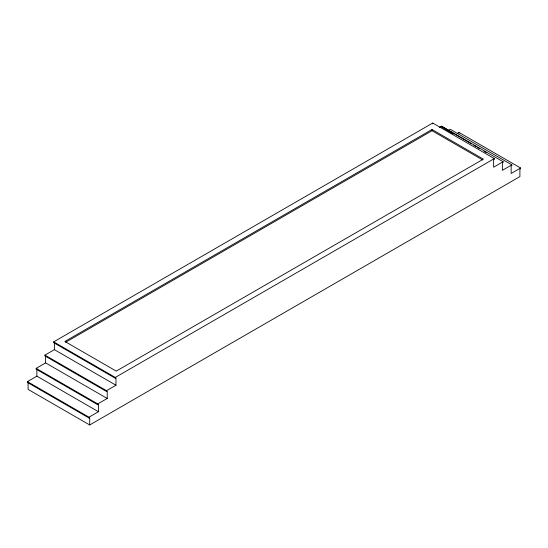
<?xml version="1.0" encoding="UTF-8"?>
<svg xmlns="http://www.w3.org/2000/svg" width="548" height="548" viewBox="0 0 548 548"><rect width="100%" height="100%" fill="white"/><g stroke="black" fill="none" stroke-linecap="round" stroke-linejoin="round"><path stroke-width="0.82" d="M89.701 424.967L89.701 417.59L89.002 417.994L27.4 382.429L27.4 381.614L89.002 417.186L98.462 411.719L98.462 404.335L97.763 404.746L36.161 369.174L36.161 368.366L97.763 403.931L107.223 398.471L107.223 391.087L106.518 391.491L44.915 355.926L44.915 355.118L106.518 390.683L115.977 385.223L115.977 377.839L115.279 378.243L53.677 342.678L53.677 341.87L432.721 123.033L494.323 158.598L494.323 159.406L493.625 159.811L493.625 167.195L503.085 161.728L503.085 162.544L502.379 162.948L502.379 170.325L511.839 164.866L511.839 165.674L511.14 166.078L511.14 173.463L520.6 168.003L520.6 168.811L519.901 169.216L519.901 176.6L89.701 424.967L28.099 389.402L28.099 382.018M432.023 129.506L64.89 341.466L116.238 371.112L483.37 159.146L432.023 129.506L432.023 130.719L65.63 342.253M44.915 355.118L54.375 349.658L115.977 385.223M439.318 127.41L441.483 126.163L503.085 161.728M36.161 368.366L45.621 362.906L107.223 398.471M448.059 130.561L450.237 129.301L511.839 164.866M27.4 381.614L36.86 376.154L98.462 411.719M457.539 133.274L458.998 132.438L520.6 168.003M53.677 341.87L115.279 377.435L494.323 158.598M432.023 130.719L482.637 159.941M441.483 126.163L471.547 143.918M473.746 145.22L475.945 146.522M477.418 147.385L479.616 148.686M484.014 151.282L486.213 152.584M440.777 126.567L453.244 133.931M458.998 132.438L458.998 133.246M432.721 123.033L432.721 123.841M115.279 377.435L115.279 378.243M106.518 390.683L106.518 391.491M97.763 403.931L97.763 404.746M89.002 417.186L89.002 417.994M54.375 343.096L54.375 349.658M45.621 355.522L45.621 362.906M36.86 368.77L36.86 376.154"/></g></svg>
